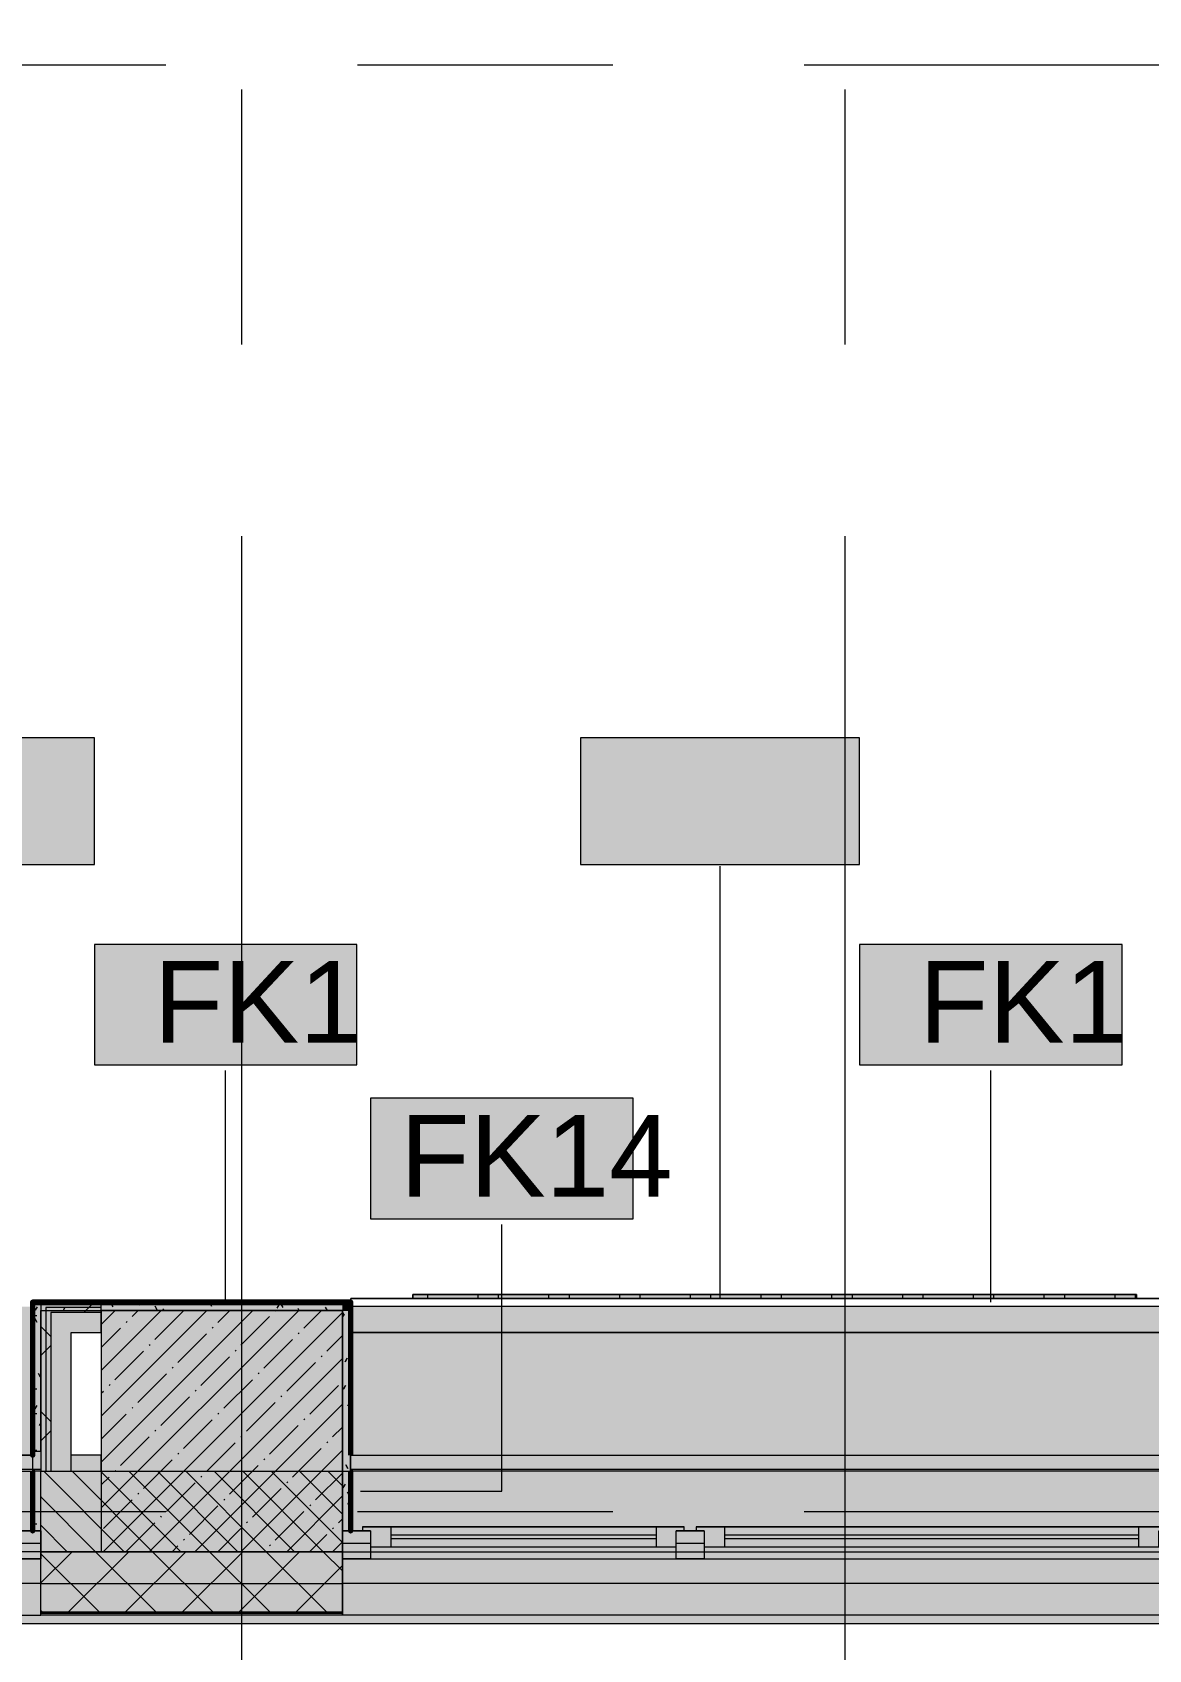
# Model space of a CAD drawing. Header units: millimetres. Extents: x -3817 to 677485, y -22715 to 103890.
# Drawn here: x 16732 to 19508, y 1567 to 5592 of the extents above; entities that cross this region are included whole.
import ezdxf

# ---------------------------------------------------------------- set-up
doc = ezdxf.new("R2010")
doc.units = ezdxf.units.MM
doc.layers.add('PDF _Геометрия', color=7, linetype='Continuous', true_color=0x1d1d1d)
doc.layers.add('PDF _Сплошная заливка', color=7, linetype='Continuous', true_color=0xffffff)
doc.layers.add('PDF _Текст', color=7, linetype='Continuous')
doc.styles.add('PDF GOST-Common', font='arial.ttf')

msp = doc.modelspace()

# ---------------------------------------------------------------- hatches: boundary and pattern name
at = {"layer": 'PDF _Сплошная заливка', "transparency": 33554559}
h = msp.add_hatch(color=256, dxfattribs=at)
h.paths.add_polyline_path([(16732.1, 2356.3), (16732.1, 2421.3), (15874.3, 2421.3), (15874.3, 2356.3), (16175.8, 2356.3)], flags=0)
h.paths.add_polyline_path([(16733.1, 2356.3), (16733.3, 2356.3), (16733.1, 2411.3)], flags=0)
for points in [[(17503.3, 2411.3), (17503.3, 2431.3), (16733.3, 2431.3), (16733.3, 2411.3), (16903.3, 2411.3)], [(17522.4, 2411.3), (17523.3, 2411.3), (17522.4, 2431.3), (17503.3, 2431.3), (17503.3, 2411.3)], [(20251.9, 2356.3), (20732.3, 2356.3), (20732.3, 2421.3), (17524.3, 2421.3), (17524.3, 2356.3), (17534.5, 2356.3)], [(16765.8, 2011.3), (16765.5, 2411.3), (16753.3, 2411.3), (16753.3, 2011.3), (16764.2, 2011.3)], [(16903.3, 2406.4), (16903.3, 2411.3), (16778.3, 2411.3), (16778.3, 2406.4), (16855.1, 2406.4)], [(17189.6, 1811.3), (17503.3, 1811.3), (17503.3, 2411.3), (16903.3, 2411.3), (16903.3, 1811.3), (17109.6, 1811.3)], [(16020.3, 2016.3), (16753.3, 2016.3), (16753.3, 2061.3), (16733.3, 2061.3), (16732.1, 2356.3), (15874.3, 2356.3), (15873.3, 2061.3), (15854.1, 2061.3), (15854.1, 2051.2)], [(17534.5, 2016.3), (19582.3, 2016.3), (19583.3, 2032.3), (19603.3, 2032.3), (19603.3, 2051.3), (20732.3, 2051.3), (20732.3, 2356.3), (17524.3, 2356.3), (17524.3, 2016.3)], [(16750.5, 1863.3), (16753.3, 1863.4), (16753.3, 2011.3), (16733.3, 2011.3), (16733.3, 1863.3)], [(18333.3, 1823.3), (18333.3, 1863.3), (18353.3, 1863.3), (18353.3, 1873.3), (17553.3, 1873.3), (17553.3, 1863.3), (17573.3, 1863.3), (17573.3, 1823.3)], [(19533.3, 1823.3), (19533.3, 1863.3), (19553.3, 1863.3), (19553.3, 1873.3), (18383.3, 1873.3), (18383.3, 1863.3), (18403.3, 1863.3), (18403.3, 1823.3)], [(16175.8, 1811.3), (16753.3, 1811.3), (16753.3, 1831.3), (16683.3, 1831.3), (16683.3, 1823.3), (15923.3, 1823.3), (15923.3, 1831.3), (15853.3, 1831.3), (15853.3, 1811.3), (15923.3, 1811.3)], [(15853.3, 1653.4), (16753.3, 1653.4), (16753.3, 1811.3), (15853.3, 1811.3), (15853.3, 1658.3)], [(17503.3, 1811.3), (19603.3, 1811.3), (19603.3, 1831.3), (19533.3, 1831.3), (19533.3, 1823.3), (18403.3, 1823.3), (18403.3, 1831.3), (18333.3, 1831.3), (18333.3, 1823.3), (17573.3, 1823.3), (17573.3, 1831.3), (17503.3, 1831.3)], [(17503.3, 1653.4), (19603.3, 1653.4), (19603.3, 1811.3), (17503.3, 1811.3), (17503.3, 1658.3)], [(16753.3, 1631.4), (39003.3, 1631.4), (39003.3, 1653.4), (133.3, 1653.4), (133.3, 1631.4), (16175.8, 1631.4)]]:
    msp.add_hatch(color=256, dxfattribs=at).paths.add_polyline_path(points)
at = {"layer": 'PDF _Сплошная заливка', "true_color": 0xe7e7e7, "transparency": 33554559}
msp.add_hatch(color=254, dxfattribs=at).paths.add_polyline_path([(16778.3, 2011.3), (16828.3, 2011.3), (16828.3, 2406.4), (16778.3, 2406.4), (16778.3, 2014.7)])
at = {"layer": 'PDF _Сплошная заливка', "transparency": 33554559}
h = msp.add_hatch(color=256, dxfattribs=at)
h.paths.add_polyline_path([(25678.3, 1831.3), (25678.3, 1863.3), (25657.3, 1863.3), (25657.3, 1872.3), (25628.3, 1872.3), (25628.3, 1863.3), (25608.3, 1863.3), (25608.3, 1831.3), (25658.3, 1831.3)], flags=0)
h.paths.add_polyline_path([(23708.3, 1831.3), (23778.3, 1831.3), (23778.3, 1863.3), (23758.3, 1863.3), (23758.3, 1872.3), (23728.3, 1872.3), (23728.3, 1863.3), (23708.3, 1863.3)], flags=0)
h.paths.add_polyline_path([(22948.3, 1831.3), (22948.3, 1863.3), (22928.3, 1863.3), (22928.3, 1872.3), (22899.3, 1872.3), (22897.5, 1863.3), (22878.3, 1863.3), (22878.3, 1831.3), (22928.3, 1831.3)], flags=0)
h.paths.add_polyline_path([(38213.3, 1831.3), (38212.3, 1872.3), (38183.3, 1872.3), (38183.3, 1863.3), (38163.3, 1863.3), (38163.3, 1831.3)], flags=0)
h.paths.add_polyline_path([(37403.3, 1831.3), (37403.3, 1863.3), (37383.3, 1863.3), (37383.3, 1872.3), (37354.3, 1872.3), (37353.3, 1863.3), (37333.3, 1863.3), (37333.3, 1831.3)], flags=0)
h.paths.add_polyline_path([(26653.3, 1831.3), (26723.3, 1831.3), (26723.3, 1863.3), (26703.3, 1863.3), (26703.3, 1872.3), (26674.3, 1872.3), (26673, 1863.3), (26653.3, 1863.3)], flags=0)
h.paths.add_polyline_path([(27532.3, 1831.3), (27553.3, 1831.3), (27553, 1863.3), (27532.3, 1863.3), (27532.3, 1872.3), (27503.3, 1872.3), (27503.3, 1863.3), (27483.3, 1863.3), (27483.3, 1831.3), (27503.3, 1831.3)], flags=0)
h.paths.add_polyline_path([(36163.3, 1831.3), (36192.3, 1831.3), (36192.3, 1872.4), (36163.3, 1870.4), (36163.3, 1863.3), (36143.3, 1863.3), (36143.3, 1831.3)], flags=0)
h.paths.add_polyline_path([(21803.3, 1831.3), (21853.3, 1831.3), (21853.3, 1863.3), (21832.3, 1863.3), (21832.3, 1872.3), (21803.3, 1872.3), (21803.3, 1863.3), (21783.3, 1863.3), (21783.3, 1831.3)], flags=0)
h.paths.add_polyline_path([(35013.3, 1831.3), (35013.3, 1863.3), (34993.3, 1863.3), (34993.3, 1872.4), (34963.3, 1872.4), (34963.3, 1863.3), (34943.3, 1863.3), (34943.3, 1831.3), (34993.3, 1831.3)], flags=0)
h.paths.add_polyline_path([(21023.3, 1831.3), (21023.3, 1863.3), (21003.3, 1863.3), (21003.3, 1872.3), (20974.3, 1872.3), (20973.3, 1863.3), (20953.3, 1863.3), (20953.5, 1831.3), (21003.3, 1831.3)], flags=0)
h.paths.add_polyline_path([(34183.3, 1831.3), (34183.3, 1863.3), (34163.3, 1863.3), (34163.3, 1872.4), (34134.3, 1872.4), (34134.3, 1831.3), (34163.3, 1831.3)], flags=0)
h.paths.add_polyline_path([(18333.3, 1851.3), (18333.3, 1831.3), (18403.3, 1831.3), (18403.3, 1852.9)], flags=0)
h.paths.add_polyline_path([(19553.3, 1831.3), (19603.3, 1831.3), (19603.3, 1863.3), (19582.3, 1863.3), (19582.3, 2016.3), (17524.3, 2016.3), (17523.3, 1863.3), (17503.3, 1863.3), (17503.3, 1831.3), (17573.3, 1833), (17573.3, 1863.3), (17553.3, 1863.3), (17553.3, 1873.3), (18353.3, 1873.3), (18353.3, 1863.3), (18333.3, 1863.3), (18333.3, 1851.3), (18403.3, 1852.9), (18403.3, 1863.3), (18383.3, 1863.3), (18383.3, 1873.3), (19553.3, 1873.3), (19553.3, 1863.3), (19533.3, 1863.3), (19533.3, 1831.3)], flags=0)
h.paths.add_polyline_path([(29453, 1831.3), (29453, 1863.3), (29432, 1863.3), (29432, 1872.3), (29403, 1872.3), (29403, 1863.3), (29383, 1863.3), (29383, 1831.3), (29433, 1831.3)], flags=0)
h.paths.add_polyline_path([(28574, 1831.3), (28623, 1831.3), (28623, 1863.3), (28603, 1863.3), (28603, 1872.3), (28574, 1872.3), (28573, 1863.3), (28553, 1863.3), (28553.2, 1831.3), (28573, 1831.3)], flags=0)
h.paths.add_polyline_path([(33203.3, 1831.3), (33253.3, 1831.3), (33253.3, 1863.3), (33232.3, 1863.3), (33232.3, 1872.3), (33203.3, 1872.3), (33203.3, 1863.3), (33183.3, 1863.3), (33183.3, 1831.3)], flags=0)
h.paths.add_polyline_path([(30453.3, 1831.3), (30523.3, 1831.3), (30523.3, 1863.3), (30503.3, 1863.3), (30503.3, 1872.3), (30474.3, 1872.3), (30473.3, 1863.3), (30453.3, 1863.3)], flags=0)
h.paths.add_polyline_path([(31353.3, 1831.3), (31353.3, 1863.3), (31333.3, 1863.3), (31333.3, 1872.3), (31303.3, 1872.3), (31303.3, 1863.3), (31283.3, 1863.3), (31283.3, 1831.3), (31333.3, 1831.3)], flags=0)
h.paths.add_polyline_path([(16753.3, 1831.3), (16753.3, 1863.3), (16732.3, 1863.3), (16733.3, 2011.3), (16753.3, 2011.3), (16753.3, 2016.3), (16020.3, 2016.3), (15853.3, 2051.3), (15853.3, 2011.3), (15874.3, 2011.3), (15873.3, 1863.3), (15853.3, 1863.3), (15853.3, 1831.3), (15923.3, 1831.3), (15923.3, 1863.3), (15903.3, 1863.3), (15903.3, 1873.3), (16703.3, 1873.3), (16703.3, 1863.3), (16683.3, 1863.3), (16683.3, 1831.3)], flags=0)
h.paths.add_polyline_path([(13003.3, 1831.3), (13073.3, 1831.3), (13073.3, 1863.3), (13053.3, 1863.3), (13053.3, 1873.3), (13853.3, 1873.3), (13853.3, 1863.3), (13833.3, 1863.3), (13833.3, 1831.3), (13903.3, 1831.3), (13903.3, 1863.3), (13883.3, 1863.3), (13883.3, 1873.3), (15053.3, 1873.3), (15053.3, 1863.3), (15033.3, 1863.3), (15033.3, 1831.3), (15103.3, 1831.3), (15103.3, 1863.3), (15082.3, 1863.3), (15082.3, 2051.2), (14752.4, 2016.3), (13024.1, 2016.3), (13023.3, 1863.3), (13006.2, 1863.3)], flags=0)
h.paths.add_polyline_path([(12253.3, 1831.3), (12253.3, 1863.3), (12232.3, 1863.3), (12233.3, 2011.3), (12403.3, 2011.3), (12403.3, 2051.3), (12383.3, 2051.3), (12383.3, 2016.3), (10528, 2016.3), (10173.3, 2051.3), (10173.3, 1863.3), (10153.3, 1863.3), (10153.3, 1831.3), (10223.3, 1831.3), (10223.3, 1863.3), (10203.3, 1863.3), (10203.3, 1873.3), (11003.3, 1873.3), (11003.3, 1863.3), (10983.3, 1863.3), (10983.3, 1831.3), (11053.3, 1831.3), (11053.3, 1863.3), (11033.3, 1863.3), (11033.3, 1873.3), (12203.3, 1873.3), (12203.3, 1863.3), (12183.3, 1863.3), (12183.3, 1831.3)], flags=0)
h.paths.add_polyline_path([(9403, 1831.3), (9403, 1863.3), (9382, 1863.3), (9383, 2011.3), (9582, 2012.3), (9582, 2016.3), (8523, 2016.3), (8523, 2051.3), (8503.3, 2051.3), (8503.3, 2011.3), (8524, 2011.3), (8523, 1863.3), (8503.3, 1863.3), (8503.3, 1831.3), (8573, 1831.3), (8573, 1863.3), (8553, 1863.3), (8553, 1873.3), (9353, 1873.3), (9353, 1863.3), (9333, 1863.3), (9333, 1831.3), (9383, 1831.3)], flags=0)
h.paths.add_polyline_path([(4803.3, 1831.3), (4873.3, 1831.3), (4873.3, 1863.3), (4853.3, 1863.3), (4853.3, 1873.3), (7023.3, 1873.3), (7023.3, 1863.3), (7003.3, 1863.3), (7003.3, 1831.3), (7073.3, 1831.3), (7073.3, 1863.3), (7052.3, 1863.3), (7052.3, 2016.3), (3994.3, 2016.3), (3993.3, 1851.3), (3973.3, 1851.3), (3973.3, 1831.3), (4043.3, 1831.3), (4043.3, 1863.3), (4023.3, 1863.3), (4023.3, 1873.3), (4823.3, 1873.3), (4823.3, 1863.3), (4803.3, 1863.3)], flags=0)
h.paths.add_polyline_path([(26653.3, 2011.3), (26671.8, 2011.3), (26671.8, 2051.3), (26653.3, 2050.9)], flags=0)
h.paths.add_polyline_path([(26403.3, 2011.3), (26596.8, 2011.3), (26596.8, 2051.3), (26403.3, 2051.3), (26403.3, 2044.9)], flags=0)
h.paths.add_polyline_path([(30053, 2011.3), (30398.3, 2011.3), (30398.3, 2051.3), (30053, 2051.3)], flags=0)
h.paths.add_polyline_path([(27553, 2011.3), (27553.2, 2011.3), (27553, 2034.6)], flags=0)
h.paths.add_polyline_path([(29433, 2011.3), (29453, 2011.3), (29453, 2051.3), (29433, 2051.3)], flags=0)
h.paths.add_polyline_path([(25678.3, 2011.3), (25678.3, 2051.3), (25657.5, 2051.3), (25658.3, 2011.3)], flags=0)
h.paths.add_polyline_path([(33853.3, 2011.3), (34059.3, 2011.3), (34059.3, 2051.3), (33853.3, 2051.3)], flags=0)
h.paths.add_polyline_path([(36211.9, 2011.3), (36213.3, 2011.3), (36211.9, 2051.3)], flags=0)
h.paths.add_polyline_path([(15496.5, 2011.3), (15778.3, 2011.3), (15778.3, 2051.3), (15178.3, 2051.3), (15178.3, 2011.3), (15430.5, 2011.3)], flags=0)
h.paths.add_polyline_path([(22897.5, 2011.3), (22897.5, 2051.3), (22878.3, 2051.3), (22878.3, 2011.3)], flags=0)
h.paths.add_polyline_path([(22753.3, 2011.3), (22823.3, 2011.3), (22823.3, 2051.3), (22753.3, 2051.3)], flags=0)
h.paths.add_polyline_path([(22153.3, 2011.3), (22153.3, 2051.3), (21928.3, 2051.3), (21928.3, 2011.3)], flags=0)
h.paths.add_polyline_path([(10061.7, 2011.3), (10078.3, 2011.3), (10078.3, 2051.3), (9678, 2051.3), (9678, 2011.3), (9869.6, 2011.3)], flags=0)
h.paths.add_polyline_path([(26672.8, 2011.3), (26673, 2011.3), (26672.8, 2051.3)], flags=0)
h.paths.add_polyline_path([(16903.3, 2011.3), (16903.3, 2051.3), (16828.3, 2051.3), (16828.3, 2011.3), (16855.1, 2011.3)], flags=0)
h.paths.add_polyline_path([(30473.3, 2011.3), (30473.3, 2051.3), (30453.3, 2051.3), (30453.3, 2011.3)], flags=0)
h.paths.add_polyline_path([(33253.3, 2011.3), (33253.3, 2051.3), (33233.3, 2051.3), (33233.3, 2011.3)], flags=0)
h.paths.add_polyline_path([(7903.3, 2011.3), (7903.3, 2051.3), (7148.3, 2051.3), (7148.3, 2011.3), (7224.2, 2011.3)], flags=0)
h = msp.add_hatch(color=256, dxfattribs=at)
h.paths.add_polyline_path([(20342.4, 2011.3), (20733.3, 2011.3), (20732.3, 2051.3), (19603.3, 2051.3), (19603.3, 2011.3), (20326, 2011.3)], flags=0)
h.paths.add_polyline_path([(17523.3, 2011.3), (17524.3, 2011.3), (17523.3, 2016.3)], flags=0)
h = msp.add_hatch(color=256, dxfattribs=at)
h.paths.add_polyline_path([(20251.9, 1811.3), (20953.3, 1811.3), (20953.3, 2011.3), (19603.3, 2011.3), (19603.3, 1811.3)], flags=0)
h.paths.add_polyline_path([(7903.3, 1811.3), (7903.3, 2011.3), (7073.3, 2011.3), (7073.3, 1811.3)], flags=0)
h.paths.add_polyline_path([(9403, 1811.3), (10153.3, 1811.3), (10153.3, 2011.3), (9403, 2011.3), (9403, 1831.3)], flags=0)
h.paths.add_polyline_path([(28553, 1811.3), (28553, 2011.3), (27553.3, 2011.3), (27553.3, 1811.3), (28404, 1811.3)], flags=0)
h.paths.add_polyline_path([(16903.3, 1811.3), (16903.3, 2011.3), (16753.3, 2011.3), (16753.3, 1811.3)], flags=0)
h.paths.add_polyline_path([(22153.3, 1811.3), (22153.3, 2011.3), (21853.3, 2011.3), (21853.3, 1811.3)], flags=0)
h.paths.add_polyline_path([(22753.3, 1811.3), (22878.3, 1811.3), (22878.3, 2011.3), (22753.3, 2011.3), (22753.3, 1831.3)], flags=0)
h.paths.add_polyline_path([(25678.3, 1811.3), (25803.3, 1811.3), (25803.3, 2011.3), (25678.3, 2011.3), (25678.3, 1831.3)], flags=0)
h.paths.add_polyline_path([(15103.3, 1811.3), (15853.3, 1811.3), (15853.3, 2011.3), (15103.3, 2011.3), (15103.3, 1831.3)], flags=0)
h.paths.add_polyline_path([(12403.3, 1811.3), (12403.3, 2011.3), (12253.3, 2011.3), (12253.3, 1811.3)], flags=0)
h.paths.add_polyline_path([(26653.3, 1811.3), (26653.3, 2011.3), (26403.3, 2011.3), (26403.3, 1811.3)], flags=0)
h = msp.add_hatch(color=256, dxfattribs=at)
h.paths.add_polyline_path([(30453.3, 1661.3), (30453.3, 1811.3), (29453, 1811.3), (29453, 1661.3)], flags=0)
h.paths.add_polyline_path([(36213.3, 1661.3), (37333.3, 1661.3), (37333.3, 1811.3), (36213.3, 1811.3), (36213.3, 1721.1)], flags=0)
h.paths.add_polyline_path([(38233.3, 1661.3), (39003.3, 1661.3), (39003.3, 1811.3), (38233.3, 1811.3), (38233.3, 1726.1)], flags=0)
h.paths.add_polyline_path([(25686.6, 1661.3), (26653.3, 1661.3), (26653.3, 1811.3), (25678.3, 1811.3), (25678.3, 1661.3)], flags=0)
h.paths.add_polyline_path([(28553, 1661.3), (28553, 1811.3), (27553.3, 1811.3), (27553.3, 1661.3), (28404, 1661.3)], flags=0)
h.paths.add_polyline_path([(1230.3, 1661.3), (3973.3, 1661.3), (3973.3, 1811.3), (-16.7, 1811.3), (-16.7, 1661.3), (353.3, 1661.3)], flags=0)
h.paths.add_polyline_path([(12253.3, 1661.3), (13003.3, 1663.4), (13003.3, 1811.3), (12253.3, 1811.3), (12253.3, 1661.5)], flags=0)
h.paths.add_polyline_path([(15103.3, 1661.3), (15853.3, 1661.3), (15853.3, 1811.3), (15103.3, 1811.3), (15103.3, 1668.6)], flags=0)
h.paths.add_polyline_path([(16753.3, 1661.3), (17503.3, 1661.3), (17503.3, 1811.3), (16753.3, 1811.3), (16753.3, 1672.7)], flags=0)
h.paths.add_polyline_path([(19603.3, 1661.3), (20953.3, 1661.3), (20953.3, 1811.3), (19603.3, 1811.3), (19603.3, 1679.8)], flags=0)
h.paths.add_polyline_path([(33838.7, 1661.3), (34113.3, 1661.3), (34113.3, 1811.3), (33253.3, 1811.3), (33253.3, 1661.3)], flags=0)
h.paths.add_polyline_path([(21853.3, 1661.3), (22878.3, 1661.3), (22878.3, 1811.3), (21853.3, 1811.3), (21853.3, 1685.4)], flags=0)
h.paths.add_polyline_path([(9403, 1661.3), (10153.3, 1661.3), (10153.3, 1811.3), (9403, 1811.3), (9403, 1793.3)], flags=0)
h.paths.add_polyline_path([(8503, 1661.3), (8503, 1811.3), (7073.3, 1811.3), (7073.3, 1661.3), (7903.3, 1661.3)], flags=0)
h = msp.add_hatch(color=256, dxfattribs=at)
h.paths.add_polyline_path([(33838.7, 1653.4), (34113.3, 1653.4), (34113.3, 1658.3), (33253.3, 1658.3), (33253.3, 1653.4)], flags=0)
h.paths.add_polyline_path([(36213.3, 1653.4), (37333.3, 1653.4), (37333.3, 1658.3), (36213.3, 1658.3)], flags=0)
h.paths.add_polyline_path([(38233.3, 1653.4), (39003.3, 1653.4), (39003.3, 1658.3), (38233.3, 1658.3)], flags=0)
h.paths.add_polyline_path([(29453, 1653.4), (30453.3, 1653.4), (30453.3, 1658.3), (29453, 1658.3)], flags=0)
h.paths.add_polyline_path([(28404, 1653.4), (28553, 1653.4), (28553, 1658.3), (27553.3, 1658.3), (27553.3, 1653.4)], flags=0)
h.paths.add_polyline_path([(25686.6, 1653.4), (26653.3, 1653.4), (26653.3, 1658.3), (25678.3, 1658.3), (25678.3, 1653.4)], flags=0)
h.paths.add_polyline_path([(16753.3, 1653.4), (17503.3, 1653.4), (17503.3, 1658.3), (16753.3, 1658.3)], flags=0)
h.paths.add_polyline_path([(12253.3, 1653.4), (13003.3, 1653.4), (13003.3, 1658.3), (12253.3, 1658.3)], flags=0)
h.paths.add_polyline_path([(15103.3, 1653.4), (15853.3, 1653.4), (15853.3, 1658.3), (15103.3, 1658.3)], flags=0)
h.paths.add_polyline_path([(20953.3, 1653.4), (20953.3, 1658.3), (19603.3, 1658.3), (19603.3, 1653.4), (20251.9, 1653.4)], flags=0)
h.paths.add_polyline_path([(21853.3, 1653.4), (22878.3, 1653.4), (22878.3, 1658.3), (21853.3, 1658.3)], flags=0)
h.paths.add_polyline_path([(7903.3, 1653.4), (8503, 1653.4), (8503, 1658.3), (7073.3, 1658.3), (7073.3, 1653.4)], flags=0)
h.paths.add_polyline_path([(3973.3, 1653.4), (3973.3, 1658.3), (-24.7, 1658.3), (-24.7, 1653.4), (3753.3, 1653.4)], flags=0)
h.paths.add_polyline_path([(9403, 1653.4), (10153.3, 1653.4), (10153.3, 1658.3), (9403, 1658.3), (9403, 1654.4)], flags=0)
h = msp.add_hatch(color=256, dxfattribs=at)
h.paths.add_polyline_path([(36556.1, 1658.3), (37333.3, 1658.3), (37333.3, 1661.3), (36213.3, 1661.3), (36213.3, 1658.3)], flags=0)
h.paths.add_polyline_path([(25686.6, 1658.3), (26653.3, 1658.3), (26653.3, 1661.3), (25678.3, 1661.3), (25678.3, 1658.3)], flags=0)
h.paths.add_polyline_path([(39003.3, 1658.3), (39003.3, 1661.3), (38233.3, 1661.3), (38233.3, 1658.3)], flags=0)
h.paths.add_polyline_path([(15103.3, 1658.3), (15853.3, 1658.3), (15853.3, 1661.3), (15103.3, 1661.3)], flags=0)
h.paths.add_polyline_path([(16753.3, 1658.3), (17503.3, 1658.3), (17503.3, 1661.3), (16753.3, 1661.3)], flags=0)
h.paths.add_polyline_path([(33853, 1658.3), (34113.3, 1658.3), (34113.3, 1661.3), (33253.3, 1661.3), (33253.3, 1658.3), (33838.7, 1658.3)], flags=0)
h.paths.add_polyline_path([(7903.3, 1658.3), (8503, 1658.3), (8503, 1661.3), (7073.3, 1661.3), (7073.3, 1658.3)], flags=0)
h.paths.add_polyline_path([(21853.3, 1658.3), (22878.3, 1658.3), (22878.3, 1661.3), (21853.3, 1661.3)], flags=0)
h.paths.add_polyline_path([(29453, 1658.3), (30453.3, 1658.3), (30453.3, 1661.3), (29453, 1661.3)], flags=0)
h.paths.add_polyline_path([(20251.9, 1658.3), (20953.3, 1658.3), (20953.3, 1661.3), (19603.3, 1661.3), (19603.3, 1658.3)], flags=0)
h.paths.add_polyline_path([(27553.3, 1658.3), (28553, 1658.3), (28553, 1661.3), (27553.3, 1661.3)], flags=0)
h.paths.add_polyline_path([(12253.3, 1658.3), (13003.3, 1658.3), (13003.3, 1661.3), (12253.3, 1661.3)], flags=0)
h.paths.add_polyline_path([(-16.7, 1658.3), (3973.3, 1658.3), (3973.3, 1661.3), (-16.7, 1661.3), (-19.7, 1658.3)], flags=0)
h.paths.add_polyline_path([(9403, 1658.3), (10153.3, 1658.3), (10153.3, 1661.3), (9403, 1661.3)], flags=0)

# ---------------------------------------------------------------- linework, layer by layer
at = {"layer": 'PDF _Геометрия', "color": 9, "lineweight": 9, "true_color": 0xc0c0c0}
for points in [[(17523.3, 2051.3), (17523.3, 2431.3), (17503.3, 2431.3), (16733.3, 2431.3), (16733.3, 2411.3), (16733.3, 2061.3), (16753.3, 2061.3), (16753.3, 2411.3), (17503.3, 2411.3), (17503.3, 2051.3), (17503.3, 2011.3), (17524.3, 2011.3), (17524.3, 2051.3), (20732.3, 2051.3), (19603.3, 2051.3), (19603.3, 2011.3), (20733.3, 2011.3), (20753.3, 2011.3), (20753.3, 6281.4), (20753.3, 6301.4), (14623.3, 6301.4), (14623.3, 9611.4), (14603.3, 9611.4), (14603.3, 9604.4)], [(39273.4, 1631.4), (133.3, 1631.4), (-46.7, 1631.4), (-46.7, 5581.4), (-24.7, 5581.4)], [(15853.3, 2061.3), (15873.3, 2061.3), (15873.3, 2051.3), (15873.3, 2011.3), (16733.3, 2011.3), (16733.3, 2051.3), (15873.3, 2051.3), (16733.3, 2051.3), (16733.3, 2061.3), (16753.3, 2061.3)], [(15854.1, 2061.3), (15854.1, 2016.3), (16753.3, 2016.3)], [(16903.3, 2011.3), (16903.3, 2051.3), (16828.3, 2051.3)], [(17524.1, 2016.3), (19582.3, 2016.3)], [(19582.3, 2011.3), (17524.3, 2011.3), (17524.3, 2051.3), (19603.3, 2051.3), (19603.3, 2032.3)], [(17573.3, 1831.3), (17503.3, 1831.3), (17503.3, 1863.3)], [(16753.3, 1831.3), (16683.3, 1831.3)], [(17503.3, 1811.3), (19603.3, 1811.3)], [(17503.3, 1653.4), (17503.3, 1811.3)], [(18403.3, 1831.3), (18333.3, 1831.3)], [(19603.3, 1653.4), (17503.3, 1653.4)]]:
    msp.add_lwpolyline(points, dxfattribs=at)
at = {"layer": 'PDF _Геометрия', "color": 253, "lineweight": 9, "true_color": 0xaaaaaa}
for points in [[(15476.9, 5511.3), (17064.4, 5511.3)], [(17540.6, 5511.3), (18175.6, 5511.3)], [(18651.9, 5511.3), (20239.4, 5511.3)], [(17253.3, 4814.8), (17253.3, 5449.8)], [(18753.3, 4814.8), (18753.3, 5449.8)], [(17253.3, 5.1), (17253.3, 2505.1), (17253.3, 4338.5)], [(18753.3, 5.1), (18753.3, 2505.1), (18753.3, 4338.5)], [(15476.9, 1911.3), (17064.4, 1911.3)], [(17540.6, 1911.3), (18175.6, 1911.3)], [(18651.9, 1911.3), (20239.4, 1911.3)], [(16753.3, 1863.3), (16683.3, 1863.3)], [(17573.3, 1863.3), (17503.3, 1863.3)], [(17623.3, 1853.3), (18283.3, 1853.3)], [(18403.3, 1863.3), (18333.3, 1863.3)], [(18453.3, 1853.3), (19483.3, 1853.3)], [(18283.3, 1843.3), (17623.3, 1843.3)], [(19483.3, 1843.3), (18453.3, 1843.3)], [(15853.3, 1793.3), (16753.3, 1793.3)], [(17503.3, 1793.3), (19603.3, 1793.3)]]:
    msp.add_lwpolyline(points, dxfattribs=at)
at = {"layer": 'PDF _Геометрия', "color": 7, "lineweight": 9}
for points in [[(16886.3, 3836.2), (16192.3, 3836.2), (16192.3, 3520.9), (16886.3, 3520.9)], [(16886.3, 3836.2), (16192.3, 3836.2), (16192.3, 3520.9), (16886.3, 3520.9)], [(18789.6, 3836.2), (18095.6, 3836.2), (18095.6, 3520.9), (18789.6, 3520.9)], [(18789.6, 3836.2), (18095.6, 3836.2), (18095.6, 3520.9), (18789.6, 3520.9)], [(17539.4, 3322.5), (16886.3, 3322.5), (16886.3, 3022.5), (17539.4, 3022.5)], [(19442.7, 3322.5), (18789.6, 3322.5), (18789.6, 3022.5), (19442.7, 3022.5)], [(18226.3, 2939.6), (17573.2, 2939.6), (17573.2, 2639.6), (18226.3, 2639.6)], [(17503.3, 1811.3), (17503.3, 2411.3), (16903.3, 2411.3), (16903.3, 1811.3)], [(17503.3, 1811.3), (16753.3, 1811.3)]]:
    msp.add_lwpolyline(points, close=True, dxfattribs=at)
for points in [[(19138.8, 2441.3), (18442.6, 2441.3), (18442.6, 3516.7)], [(17212.9, 2431.9), (17212.9, 3008.6)], [(19116.2, 2431.9), (19116.2, 3008.6)], [(17548, 1962.1), (17899.8, 1962.1), (17899.8, 2625.7)], [(16903.3, 2418.8), (16828.3, 2418.8), (16778.3, 2418.8), (16765.8, 2418.8), (16765.8, 2011.3)], [(20732.3, 2421.3), (17524.3, 2421.3), (17524.3, 2441.3), (17524.3, 2431.3)], [(20732.3, 2441.3), (17524.3, 2441.3), (20732.3, 2441.3)], [(16903.3, 2406.4), (16828.3, 2406.4), (16778.3, 2406.4), (16778.3, 2011.3)], [(16753.3, 1732.3), (17503.3, 1732.3)], [(16753.3, 1661.3), (17503.3, 1661.3)], [(16753.3, 1658.3), (17503.3, 1658.3)]]:
    msp.add_lwpolyline(points, dxfattribs=at)
at = {"layer": 'PDF _Геометрия', "color": 231, "lineweight": 70, "true_color": 0xff80c0}
msp.add_lwpolyline([(17524.3, 2051.3), (17524.3, 2431.3), (17524.3, 2432.3), (16733.1, 2432.3), (16732.1, 2432.3), (16732.1, 2051.8), (16733.1, 2051.8), (16733.1, 2431.3), (17523.3, 2431.3), (17523.3, 2051.3)], dxfattribs=at)
at = {"layer": 'PDF _Геометрия', "color": 253, "lineweight": 9, "true_color": 0x9b9b9b}
for points in [[(16744.3, 2420.9), (16739.2, 2412.2)], [(16763.4, 2429.5), (16773.5, 2429.5)], [(16812.3, 2416.9), (16809.1, 2411.3)], [(16854.9, 2429.5), (16864.9, 2429.5)], [(16891.1, 2431.3), (16890.5, 2430.5)], [(16915.8, 2429.5), (16925.9, 2429.5)], [(16932.8, 2420.3), (16927.8, 2429.1)], [(16961.4, 2431.3), (16958.6, 2426.4)], [(17000.9, 2424.4), (16996.9, 2431.3)], [(17042.5, 2413.3), (17037.5, 2422)], [(17058, 2415.8), (17055.5, 2411.3)], [(17068.2, 2429.5), (17078.3, 2429.5)], [(17159.7, 2429.5), (17169.7, 2429.5)], [(17178.6, 2421.4), (17173.5, 2430.2)], [(17251.1, 2429.5), (17261.2, 2429.5)], [(17345.4, 2425.8), (17340.4, 2417.1)], [(17356.3, 2418.5), (17351.2, 2427.2)], [(17383.8, 2431.3), (17382, 2428.3)], [(17395.6, 2411.3), (17392.9, 2416)], [(17434, 2429.5), (17444, 2429.5)], [(17465.9, 2411.4), (17460.9, 2420.1)], [(16733.3, 2399), (16743, 2399)], [(16744, 2381.7), (16738.9, 2390.4)], [(17126.1, 2411.7), (17125.9, 2411.3)], [(16752.1, 2245.6), (16747.1, 2254.3)], [(16733.3, 2216.2), (16743, 2216.2)], [(16743.2, 2175.2), (16738.1, 2166.5)], [(16733.3, 2155.2), (16743, 2155.2)], [(16753.3, 2131.7), (16749.3, 2124.9)], [(16733.3, 2063.7), (16743, 2063.7)], [(17509.8, 1979), (17504.7, 1970.3)], [(16753.3, 1948.8), (16752.3, 1947.2)], [(17503.3, 1941.8), (17505, 1941.8)], [(17520.9, 1950.4), (17515.9, 1959.1)], [(17520.9, 1937.4), (17515.9, 1928.6)], [(16733.3, 1880.9), (16743, 1880.9)], [(17523.3, 1885.4), (17520, 1891.1)]]:
    msp.add_lwpolyline(points, dxfattribs=at)
at = {"layer": 'PDF _Геометрия', "color": 9, "lineweight": 9, "true_color": 0xc0c0c0}
for points in [[(16828.3, 2431.3), (16765.8, 2431.3), (16753.3, 2431.3), (16753.3, 2011.3), (16828.3, 2011.3), (16828.3, 2356.3), (16903.3, 2356.3), (16903.3, 2431.3)], [(17503.3, 2411.3), (17503.3, 1863.3), (17523.3, 1863.3), (17523.3, 2411.3)], [(20732.3, 2356.3), (17524.3, 2356.3)], [(17503.3, 1811.3), (17503.3, 1653.4), (16753.3, 1653.4), (16753.3, 1811.3), (15853.3, 1811.3), (15853.3, 1653.4), (16753.3, 1653.4), (16753.3, 1811.3), (16753.3, 2011.3), (17503.3, 2011.3)], [(16733.3, 2011.3), (16733.3, 1863.3), (16753.3, 1863.3), (16753.3, 2011.3)]]:
    msp.add_lwpolyline(points, close=True, dxfattribs=at)
at = {"layer": 'PDF _Геометрия', "lineweight": 9}
for points in [[(16860.3, 2406.4), (16872.8, 2418.8), (16885.3, 2431.3)], [(16903.3, 2376.4), (16938.3, 2411.3)], [(16903.3, 2262.3), (17052.3, 2411.3)], [(16903.3, 2148.3), (17166.4, 2411.3)], [(16903.3, 2034.2), (17280.4, 2411.3)], [(16903.3, 1920.2), (17394.5, 2411.3)], [(16908.5, 1811.3), (17503.3, 2406.1)], [(16965.7, 2381.8), (16968.1, 2384.2)], [(16980, 2396.1), (16995.3, 2411.3)], [(17037, 2339), (17108.3, 2410.3)], [(17193.8, 2381.8), (17223.4, 2411.3)], [(17250.9, 2324.8), (17322.1, 2396.1)], [(17336.4, 2410.3), (17337.4, 2411.3)], [(17407.7, 2367.5), (17451.5, 2411.3)], [(16778.3, 2346.9), (16765.8, 2359.4), (16753.3, 2371.9)], [(16903.3, 2319.3), (16951.5, 2367.5)], [(17094, 2282), (17165.3, 2353.3)], [(17179.6, 2367.5), (17181.9, 2369.9)], [(17307.9, 2267.8), (17379.2, 2339)], [(17393.4, 2353.3), (17395.8, 2355.7)], [(17464.7, 2310.5), (17503.3, 2349.1)], [(16753.3, 2299.3), (16765.8, 2311.8), (16778.3, 2324.3)], [(16937.2, 2239.2), (17008.5, 2310.5)], [(17022.8, 2324.8), (17025.1, 2327.1)], [(17151.1, 2225), (17222.3, 2296.3)], [(17236.6, 2310.5), (17239, 2312.9)], [(17450.4, 2296.3), (17452.8, 2298.6)], [(17022.6, 1811.3), (17503.3, 2292.1)], [(17079.8, 2267.8), (17082.2, 2270.1)], [(17293.6, 2253.5), (17296, 2255.9)], [(17364.9, 2210.7), (17436.2, 2282)], [(16923, 2225), (16925.3, 2227.4)], [(16994.2, 2182.2), (17065.5, 2253.5)], [(17208.1, 2168), (17279.4, 2239.2)], [(17421.9, 2153.7), (17493.2, 2225)], [(16903.3, 2205.3), (16908.7, 2210.7)], [(17051.3, 2125.2), (17122.6, 2196.5)], [(17136.6, 1811.3), (17503.3, 2178)], [(17136.8, 2210.7), (17139.2, 2213.1)], [(17265.1, 2110.9), (17336.4, 2182.2)], [(17350.7, 2196.5), (17353, 2198.8)], [(16778.3, 2134.8), (16765.8, 2147.3), (16753.3, 2159.8)], [(16903.3, 2091.2), (16965.7, 2153.7)], [(16980, 2168), (16982.4, 2170.3)], [(17108.3, 2068.2), (17179.6, 2139.4)], [(17193.8, 2153.7), (17196.2, 2156.1)], [(17407.7, 2139.4), (17410, 2141.8)], [(16753.3, 2087.2), (16765.8, 2099.7), (16778.3, 2112.2)], [(16951.5, 2025.4), (17022.8, 2096.7)], [(17037, 2110.9), (17039.4, 2113.3)], [(17250.9, 2096.7), (17253.2, 2099.1)], [(17322.1, 2053.9), (17393.4, 2125.2)], [(17479, 2096.7), (17503.3, 2121)], [(17094, 2053.9), (17096.4, 2056.3)], [(17165.3, 2011.1), (17236.6, 2082.4)], [(17250.7, 1811.3), (17503.3, 2064)], [(17379.2, 1996.9), (17450.4, 2068.2)], [(17464.7, 2082.4), (17467.1, 2084.8)], [(16937.2, 2011.1), (16939.6, 2013.5)], [(17008.5, 1968.4), (17079.8, 2039.7)], [(17222.3, 1954.1), (17293.6, 2025.4)], [(17307.9, 2039.7), (17310.3, 2042)], [(16960.3, 1811.3), (16760.3, 2011.3)], [(17181, 1661.3), (17031, 1811.3), (16831, 2011.3)], [(17101.7, 1811.3), (16901.7, 2011.3)], [(16903.3, 1977.2), (16923, 1996.9)], [(17322.4, 1661.3), (17172.4, 1811.3), (16972.4, 2011.3)], [(17243.1, 1811.3), (17043.1, 2011.3)], [(17065.5, 1911.3), (17136.8, 1982.6)], [(17463.8, 1661.3), (17313.8, 1811.3), (17113.8, 2011.3)], [(17151.1, 1996.9), (17153.4, 1999.3)], [(17384.5, 1811.3), (17184.5, 2011.3)], [(17503.3, 1763.3), (17455.2, 1811.3), (17255.2, 2011.3)], [(17503.3, 1834), (17326, 2011.3)], [(17364.9, 1982.6), (17367.3, 1985)], [(17503.3, 1904.8), (17396.7, 2011.3)], [(17436.2, 1939.9), (17503.3, 2006.9)], [(17503.3, 1975.5), (17467.4, 2011.3)], [(17039.6, 1661.3), (16889.6, 1811.3), (16753.3, 1947.6)], [(16908.7, 1868.6), (16980, 1939.9)], [(16994.2, 1954.1), (16996.6, 1956.5)], [(17208.1, 1939.9), (17210.5, 1942.2)], [(17279.4, 1897.1), (17350.7, 1968.4)], [(17364.7, 1811.3), (17503.3, 1949.9)], [(17051.3, 1897.1), (17053.6, 1899.5)], [(17122.6, 1854.3), (17193.8, 1925.6)], [(17336.4, 1840.1), (17407.7, 1911.3)], [(17421.9, 1925.6), (17424.3, 1928)], [(17493.2, 1882.8), (17503.3, 1892.9)], [(16818.9, 1811.3), (16753.3, 1876.9)], [(16965.7, 1811.6), (17037, 1882.8)], [(17193.6, 1811.3), (17250.9, 1868.6)], [(17265.1, 1882.8), (17267.5, 1885.2)], [(17421.7, 1811.3), (17464.7, 1854.3)], [(17479, 1868.6), (17481.3, 1871)], [(16753.3, 1733.6), (16831, 1811.3)], [(16822.4, 1661.3), (16972.4, 1811.3)], [(16963.8, 1661.3), (17113.8, 1811.3)], [(17079.6, 1811.3), (17094, 1825.8)], [(17105.2, 1661.3), (17255.2, 1811.3)], [(17108.3, 1840.1), (17110.7, 1842.4)], [(17246.7, 1661.3), (17396.7, 1811.3)], [(17307.7, 1811.3), (17307.9, 1811.6)], [(17322.1, 1825.8), (17324.5, 1828.2)], [(17478.7, 1811.3), (17503.3, 1835.9)], [(16898.1, 1661.3), (16753.3, 1806.2)], [(17388.1, 1661.3), (17503.3, 1776.5)], [(16756.7, 1661.3), (16753.3, 1664.8)]]:
    msp.add_lwpolyline(points, dxfattribs=at)
at = {"layer": 'PDF _Геометрия', "color": 8, "lineweight": 9, "true_color": 0x808080}
msp.add_lwpolyline([(19478.3, 2451.3), (17678.3, 2451.3), (17678.3, 2441.3), (17678.3, 2451.3)], close=True, dxfattribs=at)
at = {"layer": 'PDF _Геометрия', "color": 252, "lineweight": 9, "true_color": 0x959595}
for points in [[(17715.7, 2441.3), (17715.7, 2451.3)], [(17840.9, 2441.3), (17840.9, 2451.3)], [(17891.7, 2441.3), (17891.7, 2451.3)], [(18016.9, 2441.3), (18016.9, 2451.3)], [(18067.7, 2441.3), (18067.7, 2451.3)], [(18192.9, 2441.3), (18192.9, 2451.3)], [(18243.7, 2441.3), (18243.7, 2451.3)], [(18368.8, 2441.3), (18368.8, 2451.3)], [(18419.6, 2441.3), (18419.6, 2451.3)], [(18544.8, 2441.3), (18544.8, 2451.3)], [(18595.6, 2441.3), (18595.6, 2451.3)], [(18720.8, 2441.3), (18720.8, 2451.3)], [(18771.6, 2441.3), (18771.6, 2451.3)], [(18896.8, 2441.3), (18896.8, 2451.3)], [(18947.6, 2441.3), (18947.6, 2451.3)], [(19072.7, 2441.3), (19072.7, 2451.3)], [(19123.5, 2441.3), (19123.5, 2451.3)], [(19248.7, 2441.3), (19248.7, 2451.3)], [(19299.5, 2441.3), (19299.5, 2451.3)], [(19424.7, 2441.3), (19424.7, 2451.3)], [(19475.5, 2441.3), (19475.5, 2451.3)]]:
    msp.add_lwpolyline(points, dxfattribs=at)
at = {"layer": 'PDF _Геометрия', "color": 8, "lineweight": 9, "true_color": 0x808080}
msp.add_lwpolyline([(19478.3, 2441.3), (19478.3, 2451.3), (19478.3, 2441.3)], dxfattribs=at)
at = {"layer": 'PDF _Геометрия', "color": 253, "lineweight": 9, "true_color": 0x9b9b9b}
for points in [[(17503.3, 2407.7), (17507.6, 2400.2)], [(17503.3, 2394.4), (17507.9, 2402.4)], [(17505, 2368.6), (17503.3, 2368.6)], [(17505, 2277.1), (17503.3, 2277.1)], [(17509.9, 2284), (17514.9, 2292.8)], [(17505.8, 2216), (17510.9, 2224.7)], [(17517, 2174.4), (17522, 2183.1)], [(17505, 2155.2), (17503.3, 2155.2)], [(17523, 2068.8), (17523.3, 2068.3)], [(17505, 2033.3), (17503.3, 2033.3)], [(17511.8, 2027.1), (17516.8, 2018.4)]]:
    msp.add_lwpolyline(points, close=True, dxfattribs=at)
at = {"layer": 'PDF _Геометрия', "color": 231, "lineweight": 9, "true_color": 0xff80c0}
msp.add_lwpolyline([(17523.3, 2051.3), (17524.3, 2051.3)], dxfattribs=at)
at = {"layer": 'PDF _Геометрия', "color": 7, "lineweight": 70, "true_color": 0xffd2ff}
for points in [[(16732.3, 2011.3), (16732.3, 1863.3), (16733.3, 1863.3), (16733.3, 2011.3)], [(17523.3, 2011.3), (17523.3, 1863.3), (17524.3, 1863.3), (17524.3, 2011.3)]]:
    msp.add_lwpolyline(points, close=True, dxfattribs=at)
at = {"layer": 'PDF _Геометрия', "color": 253, "lineweight": 13, "true_color": 0xaaaaaa}
for points in [[(16683.3, 1793.3), (16683.3, 1863.3), (16753.3, 1863.3), (16753.3, 1793.3)], [(17503.3, 1793.3), (17503.3, 1863.3), (17573.3, 1863.3), (17573.3, 1793.3)], [(18353.3, 1873.3), (17553.3, 1873.3), (17553.3, 1863.3), (17573.3, 1863.3), (17573.3, 1823.3), (18333.3, 1823.3), (18333.3, 1863.3), (18353.3, 1863.3)], [(18333.3, 1793.3), (18333.3, 1863.3), (18403.3, 1863.3), (18403.3, 1793.3)], [(19553.3, 1873.3), (18383.3, 1873.3), (18383.3, 1863.3), (18403.3, 1863.3), (18403.3, 1823.3), (19533.3, 1823.3), (19533.3, 1863.3), (19553.3, 1863.3)]]:
    msp.add_lwpolyline(points, close=True, dxfattribs=at)
for points in [[(17553.3, 1873.3), (18353.3, 1873.3)], [(17623.3, 1873.3), (17623.3, 1823.3)], [(18283.3, 1873.3), (18283.3, 1823.3)], [(18383.3, 1873.3), (19553.3, 1873.3)], [(18453.3, 1873.3), (18453.3, 1823.3)], [(19483.3, 1873.3), (19483.3, 1823.3)]]:
    msp.add_lwpolyline(points, dxfattribs=at)
at = {"layer": 'PDF _Геометрия', "color": 116, "lineweight": 13, "true_color": 0x008040}
for points in [[(16753.3, 1732.3), (15853.3, 1732.3)], [(19603.3, 1732.3), (17503.3, 1732.3)]]:
    msp.add_lwpolyline(points, dxfattribs=at)
at = {"layer": 'PDF _Сплошная заливка', "lineweight": 9, "transparency": 33554559}
for points in [[(16886.3, 3836.2), (16192.3, 3836.2), (16886.3, 3520.9), (16192.3, 3520.9)], [(18789.6, 3836.2), (18095.6, 3836.2), (18789.6, 3520.9), (18095.6, 3520.9)], [(17539.4, 3322.5), (16886.3, 3322.5), (17539.4, 3022.5), (16886.3, 3022.5)], [(19442.7, 3322.5), (18789.6, 3322.5), (19442.7, 3022.5), (18789.6, 3022.5)], [(18226.3, 2939.6), (17573.2, 2939.6), (18226.3, 2639.6), (17573.2, 2639.6)]]:
    msp.add_solid(points, dxfattribs=at)
at = {"layer": 'PDF _Сплошная заливка', "lineweight": 35, "transparency": 33554559}
for points in [[(19478.3, 2441.3), (19478.3, 2451.3), (17678.3, 2441.3), (17678.3, 2451.3)], [(16753.3, 2061.3), (16753.3, 2411.3), (16733.3, 2061.3), (16733.3, 2410.8)], [(16778.3, 2011.3), (16778.3, 2411.3), (16765.8, 2011.3), (16765.8, 2411.3)], [(17523.3, 1863.3), (17522.4, 2411.3), (17503.3, 1863.3), (17503.3, 2411.3)]]:
    msp.add_solid(points, dxfattribs=at)
at = {"layer": 'PDF _Сплошная заливка', "color": 254, "lineweight": 35, "true_color": 0xe7e7e7, "transparency": 33554559}
msp.add_solid([(16828.3, 2356.3), (16903.3, 2356.3), (16828.3, 2406.4), (16903.3, 2406.4)], dxfattribs=at)
at = {"layer": 'PDF _Сплошная заливка', "color": 7, "lineweight": 35, "true_color": 0xffd2ff, "transparency": 33554559}
for points in [[(17523.3, 1863.3), (17524.3, 1863.3), (17523.3, 1904)], [(16732.3, 1863.3), (16733.3, 1863.3), (16732.3, 1867.2)]]:
    msp.add_solid(points, dxfattribs=at)

# ---------------------------------------------------------------- texts
at = {"layer": 'PDF _Текст', "char_height": 203.2, "attachment_point": 4, "style": 'PDF GOST-Common'}
for s, insert in [('FK1', (17033.4, 3179.1)), ('FK1', (18936.7, 3179.1)), ('FK14', (17646.1, 2796.2))]:
    msp.add_mtext(s, dxfattribs=dict(at, insert=insert))

doc.saveas('drawing.dxf')
